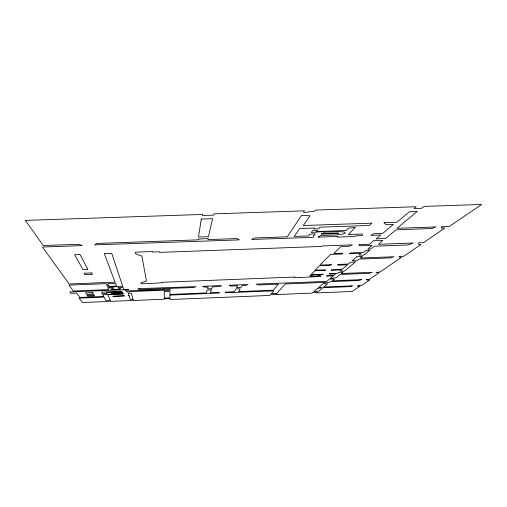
<?xml version="1.0" encoding="UTF-8"?>
<svg xmlns="http://www.w3.org/2000/svg" width="507" height="507" viewBox="0 0 507 507"><rect width="100%" height="100%" fill="white"/><g stroke="black" fill="none" stroke-linecap="round" stroke-linejoin="round"><path stroke-width="0.76" d="M400.105 257.581L401.233 257.537L380.073 271.986L376.042 272.392L378.913 272.861L369.483 279.332L366.339 279.458L366.073 279.636L367.448 280.137L369.559 280.054L361.592 285.485L357.847 285.637L358.715 285.764L357.917 286.316L359.875 286.233L352.194 291.455L317.109 292.9L317.439 292.628L312.642 292.583L312.039 293.109L275.985 294.599L276.328 294.212L270.915 294.434L270.098 295.41L170.118 299.536L170.143 298.553L164.186 298.794L164.192 299.231L133.221 300.512L133.1 300.062L130.299 300.556L110.811 301.361L110.621 300.955L106.527 301.538L82.647 302.533L79.048 298.141L104.068 297.121L105.729 300.328L110.431 300.328L107.68 294.535L123.518 293.889L102.693 294.44L103.726 296.456L79.84 297.425L76.57 293.116L70.866 293.344L69.782 291.931L125.166 289.7L125.362 290.315L126.243 290.277L126.047 289.668L128.981 289.548L123.835 289.472L123.125 287.342L118.061 287.545L118.308 288.217L120.888 288.756C117.77 290.029 114.024 289.985 110.78 289.161L113.492 288.363L113.238 287.735L107.852 287.951L108.599 289.624L73.325 291.043L68.984 285.124L106.102 283.66L106.476 284.497L108.257 284.427L107.896 283.584L115.501 283.286L116.559 286.081L109.113 286.379L108.694 285.428L106.933 285.498L107.63 287.057L122.757 286.455L111.768 253.38L104.296 253.652L115.07 282.152L69.142 283.964L42.398 247.036L82.071 245.61L81.919 245.306L78.553 244.279L43.285 245.546L25.35 220.387L202.686 214.455L202.496 215.507L213.77 215.133L214.062 213.859L304.479 210.836L303.452 212.376L305.632 212.3L314.441 211.273L315.272 210.107L416.146 206.742L414.035 208.529L421.735 208.276L424.023 206.393L481.65 204.467L449.341 226.426L441.939 226.692L441.331 227.117L441.927 227.092L441.54 228.144L444.893 228.023L423.573 242.619L418.858 242.79L418.376 243.126L418.845 244.526L421.013 244.444L403.623 256.352L398.996 256.688L399.674 256.662L400.131 257.581M169.699 288.369L193.82 287.551L195.936 286.626L142.708 288.496L137.904 288.87L137.974 289.205L140.692 289.091L140.8 289.643L161.321 288.705L161.359 289.649L125.692 290.955L128.049 292.121L130.559 291.563L164.198 290.207L164.205 290.764L165.383 290.714L170.092 290.422L170.118 289.294L162.398 289.605L162.367 288.667L169.699 288.369M169.965 295.106L169.889 297.824L164.344 298.053L164.224 291.614L170.054 291.715L169.984 294.421L206.191 292.926L207.04 290.232L210.291 289.89L211.444 289.846L210.437 292.754L219.335 292.387L219.075 293.014L169.965 295.106M201.273 219.056L198.51 237.023L208.466 236.642L212.591 218.669L201.273 219.056M198.395 239.089L198.262 239.836L96.767 243.474L94.606 244.875L238.981 239.906L239.133 239.538L236.864 238.575L207.952 239.615L208.206 238.493L198.395 239.089M202.813 286.328L204.498 287.146L208.054 287L207.528 288.667L210.659 288.8L211.825 288.756L212.496 286.823L219.601 286.537L221.597 285.574L202.813 286.328M313.757 235.73L313.168 237.339L251.58 239.456L254.14 237.992L287.323 236.807L301.5 215.456L310.119 215.779L303.224 225.526L371.961 223.137L369.521 225.457L319.999 227.193L318.618 228.917L313.877 228.841L314.505 228.03L299.713 228.549L294.193 236.433L308.674 235.913L309.714 234.209L315.291 233.828L313.757 235.73M225.824 292.121L225.533 292.754L273.78 290.86L271.359 293.743L276.79 293.521L285.194 283.983L324.594 282.393L324.043 282.868L325.05 282.83L329.499 282.329L330.317 281.645L358.303 280.517L361.554 279.642L332.275 280.815L334.367 279.078L329.468 279.046L326.73 281.391L256.2 284.116L258.488 284.972L278.406 284.167L273.235 290.207L238.639 291.601L240.179 288.889L237.13 288.806L235.983 288.851L234.418 291.772L225.824 292.121M229.335 285.238L230.539 286.075L237.618 285.79L236.566 287.754L241.072 287.317L242.035 285.612L245.565 285.466L248.031 284.49L229.335 285.238M318.573 236.763L318.276 237.156L337.992 236.376L337.288 237.118L354.982 236.477L355.673 235.812L362.156 235.571L362.575 235.178L362.296 234L348.29 234.507L355.318 227.377L348.271 228.201L346.066 230.52L316.571 231.566L317.483 230.425L312.705 230.59L311.228 232.498L323.789 231.522L323.219 232.2L339.208 231.623L344.24 231.921L345.381 233.017L342.022 234.259L336.147 234.937L320.443 235.502L319.41 236.731L318.573 236.763M321.672 233.626L321.267 234.107L338.251 233.499L338.695 233.017L321.672 233.626M321.248 263.697L320.006 265.098L331.527 264.654L329.468 265.402L319.473 265.788L315.069 270.193L324.936 269.806L325.659 270.275L314.733 270.833L310.987 274.572L323.155 274.262L321.457 274.331L320.798 274.94L315.563 274.731L309.815 275.738L310.677 276.252L313.89 276.353L320.145 275.548L320.874 276.366L300.353 277.532L300.588 277.285L294.111 277.544L294.573 277.031L162.158 282.279L162.17 282.672L155.719 283.204L141.865 283.749L140.895 283.552L140.781 282.938L146.46 280.992L141.846 255.832L140.857 255.87L135.502 253.614L135.23 252.169L152.645 251.529L152.689 252.042L159.616 251.789L159.642 252.391L321.704 246.421L322.103 245.977L352.378 244.862L349.564 246.168L340.723 246.675L333.796 253.513L342.276 253.196L342.827 253.95L330.52 254.413L321.248 263.697M359.412 244.602L358.956 245.008L359.812 245.825L372.094 245.375L367.873 248.937L370.402 249.108L374.426 246.193L407.996 244.951L413.3 243.005L378.482 244.292L382.817 240.432L375.326 240.369L374.008 240.419L369.571 244.228L359.412 244.602M331.42 269.997L331.147 270.244L341.572 269.832L340.089 271.099L344.367 271.131L355.578 261.827L350.35 262.373L348.398 264.033L337.573 264.451L337.877 265.161L347.51 264.787L342.345 269.179L331.42 269.997M349.722 253.494L349.462 253.728L360.946 253.361L358.962 255.053L363.76 255.179L369.812 250.166L365.788 250.547L363.601 252.397L351.63 252.847L349.722 253.494M384.072 222.706L386.055 224.658L393.438 224.398L382.836 233.315L374.065 233.588L370.788 235.349L380.7 234.988L376.08 238.955L385.77 238.296L396.03 229.855L431.806 228.499L436.09 226.921L396.949 228.308L417.229 211.438L409.529 211.704L396.804 222.262L384.072 222.706M326.762 276.03L333.295 275.89L330.456 278.318L332.098 278.254L335.989 277.849L340.051 274.471L368.982 273.324L372.29 272.297L341.344 273.52L343.068 272.088L342.136 272.126L338.41 272.525L337.218 273.533L329.208 273.85L335.78 273.761L334.145 275.162L328.656 275.383L326.762 276.03M317.921 288.147L313.915 291.601L318.77 291.189L322.915 287.723L349.519 286.639L352.435 285.859L323.745 287.025L327.579 283.819L323.022 283.749L318.751 287.431L321.4 287.323L320.557 288.039L317.921 288.147M356.732 256.808L352.207 260.655L356.991 260.788L359.026 259.102L390.301 257.911L394.002 256.738L360.331 258.025L362.435 256.282L356.732 256.808M113.847 291.493L101.52 292.165L102.344 293.768L106.971 293.401L106.59 292.615L122.314 291.975L120.704 291.214L113.847 291.493M133.062 299.396L130.229 299.358L129.158 295.86L128.087 295.695L129.095 295.657L128.341 293.173L131.332 293.255L133.062 299.396M92.61 292.552L85.594 292.831L86.526 294.275L93.459 293.99L92.61 292.552M122.694 292.666L111.287 293.128L122.694 292.666M93.966 294.985L87.147 295.258L87.711 296.145L94.486 295.866L93.966 294.985M124.43 295.847L112.972 296.31L124.43 295.847M87.819 269.268L82.92 269.451L74.637 254.704L80.024 254.508L87.819 269.268M91.786 272.924L84.162 273.222L84.961 274.623L92.508 274.331L91.786 272.924"/></g></svg>
